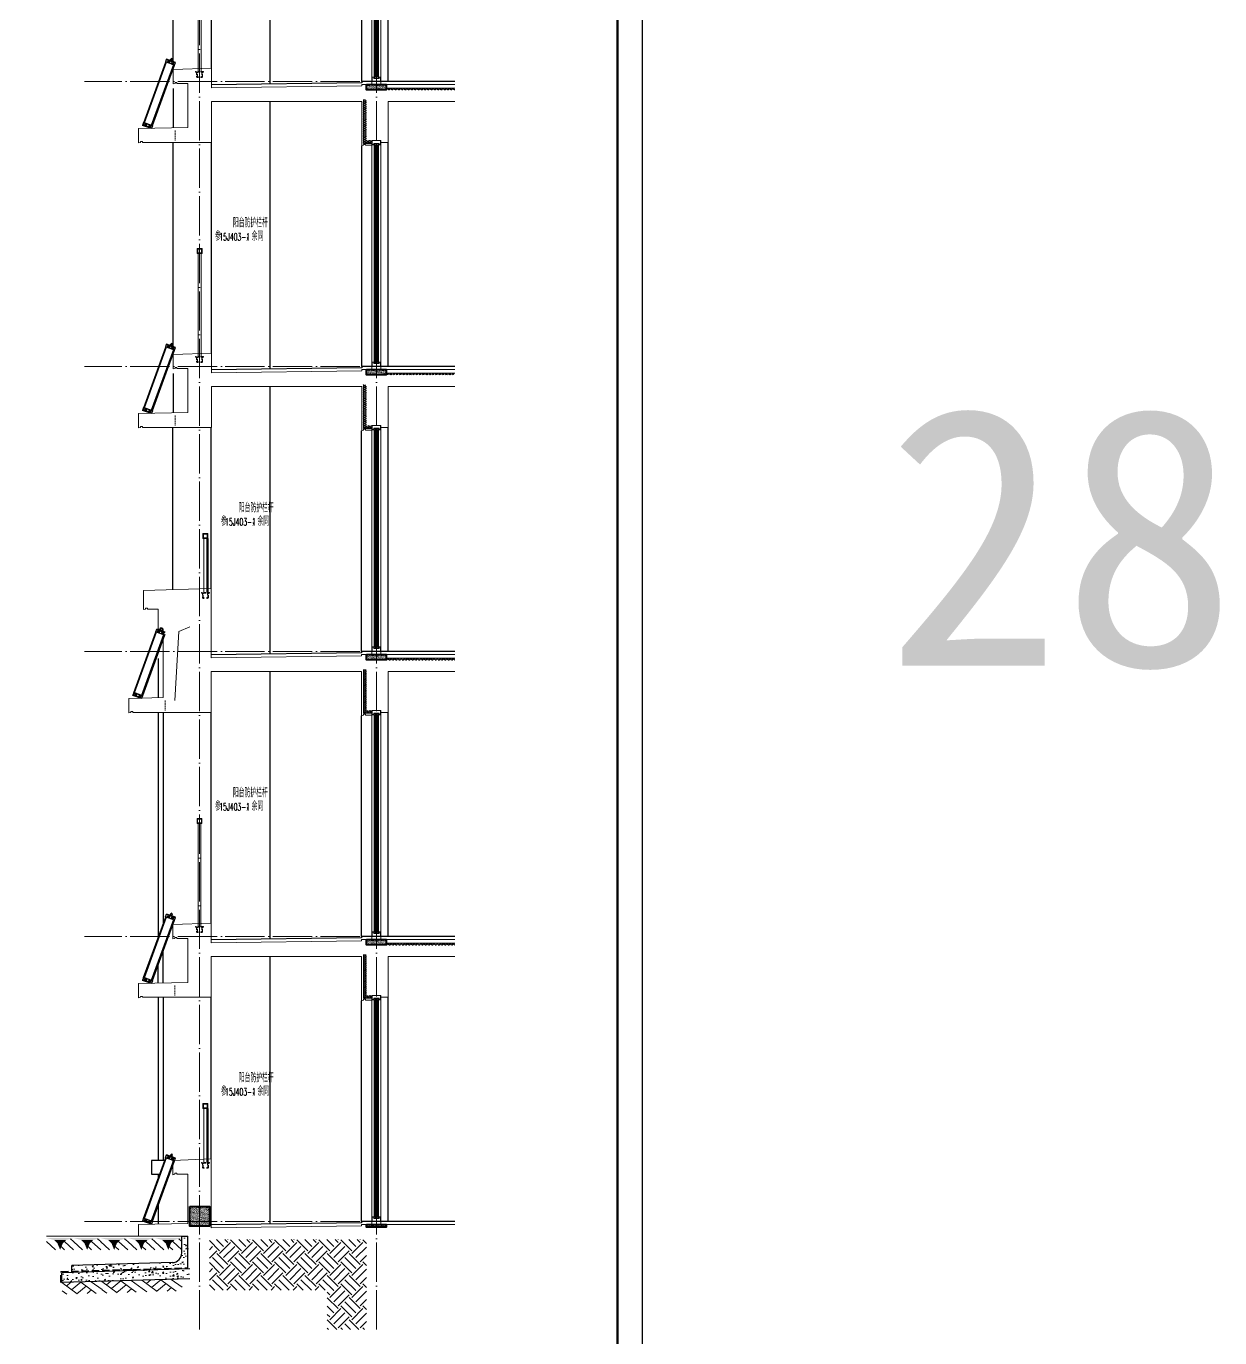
# Model space of a CAD drawing. Extents: x -518115 to 389031, y -231062 to 1628073.
# Drawn here: x 164011 to 176160, y -217589 to -204243 of the extents above; entities that cross this region are included whole.
import ezdxf
from ezdxf.xclip import XClip

# ---------------------------------------------------------------- set-up
doc = ezdxf.new("R2010")
doc.units = 0
doc.header["$LTSCALE"] = 1000
doc.header["$MEASUREMENT"] = 0
doc.header["$XCLIPFRAME"] = 0
doc.linetypes.add('DASH', pattern=[0.35, 0.25, -0.1])
doc.linetypes.add('DOTE', pattern=[2.42, 2, -0.2, 0.02, -0.2])
for name, color, linetype in [('COLUMN', 9, 'Continuous'), ('DIM_SYMB', 3, 'Continuous'), ('PUB_TEXT', 4, 'Continuous'), ('Stair-栏杆', 142, 'Continuous'), ('图框', 140, 'Continuous'), ('实线层', 7, 'Continuous'), ('看线', 251, 'Continuous'), ('立面-看线', 251, 'Continuous')]:
    doc.layers.add(name, color=color, linetype=linetype)
for name, color, linetype, lineweight in [('DOTE', 19, 'DOTE', 9), ('PUB_HATCH', 8, 'Continuous', 9), ('S_WINDOW', 144, 'Continuous', 15), ('WALL', 9, 'Continuous', 40), ('内粉刷', 37, 'Continuous', 9), ('填充', 251, 'Continuous', 5), ('平面-看线', 45, 'Continuous', 15), ('立面-中轮廓线', 213, 'Continuous', 35), ('立面-栏杆', 105, 'Continuous', 15), ('立面-洞口示意', 152, 'Continuous', 13), ('粉刷', 251, 'Continuous', 9), ('细细', 250, 'Continuous', 0)]:
    doc.layers.add(name, color=color, linetype=linetype, lineweight=lineweight)
doc.layers.add('yichutu', color=7, linetype='Continuous', true_color=0xffffff, plot=False)
doc.styles.add('_TCH_DIM', font='SIMPLEX.shx', dxfattribs={"width": 0.7, "bigfont": 'GBCBIG.shx'})
doc.styles.add('C', font='')
doc.styles.get('C').set_extended_font_data('SimHei')
pattern_1 = [(315, (145053.3697, 680712.4302), (-1.76776695, -1.76776695), []), (315, (145054.5482, 680712.4302), (-1.76776695, -1.76776695), [])]
pattern_2 = [(315, (145053.3697, 678374.192), (-1.76776695, -1.76776695), []), (315, (145054.5482, 678374.192), (-1.76776695, -1.76776695), [])]
pattern_3 = [(45, (-699633.9, -90418.95), (0, 224.506403), [158.75, -158.75]), (45, (-699675.99, -90376.86), (0, 224.506403), [158.75, -158.75]), (45, (-699718.08, -90334.76), (0, 224.506403), [158.75, -158.75]), (135, (-699718.08, -90306.7), (-224.506403, 0), [158.75, -158.75]), (135, (-699675.99, -90264.6), (-224.506403, 0), [158.75, -158.75]), (135, (-699633.9, -90222.51), (-224.506403, 0), [158.75, -158.75])]
pattern_4 = [(50, (28072.99, 249033.25), (143.452037, -12.550427), [15, -165]), (355, (28072.99, 249033.25), (-27.750267, 150.438427), [12, -132]), (100.4514, (28084.94, 249032.2), (115.701876, 137.88791), [12.74804, -140.22842]), (46.1842, (28072.99, 249073.25), (213.44821, -33.1038), [22.5, -247.5]), (96.6356, (28090.77, 249070.5), (186.93254, 194.82357), [19.12206, -210.3426]), (351.1842, (28072.99, 249073.25), (186.93239, 194.82372), [18, -198]), (21, (28092.99, 249063.25), (119.38141, -80.52378), [15, -165]), (326, (28092.99, 249063.25), (48.663066, 145.03001), [12, -132]), (71.4514, (28102.93, 249056.54), (168.044526, 64.5061), [12.74804, -140.22842]), (37.5, (28072.986, 249033.25), (2.431971, 66.578771), [0, -130.4, 0, -134, 0, -132.5]), (7.5, (28072.986, 249033.25), (52.613907, 78.882342), [0, -76.4, 0, -127.4, 0, -50.5]), (327.5, (28028.386, 249033.25), (106.764487, -4.510974), [0, -50, 0, -156, 0, -207]), (317.5, (28008.39, 249033.25), (116.637234, 20.020996), [0, -65, 0, -103.6, 0, -147])]

# ---------------------------------------------------------------- blocks, each defined once
blk = doc.blocks.new('GFDDDDRG')
at = {"layer": '图框'}
blk.add_lwpolyline([(923310, -107437), (923310, -159999), (893610, -159999), (893610, -107437)], close=True, dxfattribs=at)
blk.add_lwpolyline([(923310, -107437), (923310, -159999), (893610, -159999), (893610, -107437)], close=True, dxfattribs=at)
at = {"layer": '图框', "const_width": 50}
blk.add_lwpolyline([(894110, -159499), (922810, -159499), (922810, -108687), (894110, -108687)], close=True, dxfattribs=at)
blk = doc.blocks.new('A$C01192DFB')
at = {"layer": '实线层', "color": 5}
for p, q in [((-469, -397), (-244, 220)), ((-468, -397), (-243, 220)), ((-243, 220), (-468, -397)), ((-240, 219), (-465, -398)), ((-240, 219), (-464, -398)), ((-166, 192), (-391, -425)), ((-166, 192), (-390, -425)), ((-382, -428), (-157, 189)), ((-157, 189), (-381, -429)), ((-381, -429), (-156, 189)), ((-245, 221), (-235, 249)), ((-245, 221), (-235, 249)), ((-155, 188), (-245, 221)), ((-147, 211), (-237, 244)), ((-147, 212), (-236, 244)), ((-145, 216), (-235, 249)), ((-145, 217), (-235, 249)), ((-235, 249), (-235, 249)), ((-220, 221), (-219, 224)), ((-218, 219), (-220, 221)), ((-219, 214), (-214, 228)), ((-219, 224), (-216, 224)), ((-215, 219), (-218, 219)), ((-216, 224), (-214, 222)), ((-214, 222), (-215, 219)), ((-196, 238), (-203, 238)), ((-177, 228), (-203, 238)), ((-196, 238), (-189, 258)), ((-196, 238), (-181, 233)), ((-174, 252), (-189, 258)), ((-181, 233), (-174, 252)), ((-181, 233), (-177, 228)), ((-179, 200), (-174, 214)), ((-179, 206), (-178, 209)), ((-177, 204), (-179, 206)), ((-178, 209), (-176, 209)), ((-175, 204), (-177, 204)), ((-176, 209), (-174, 207)), ((-174, 207), (-175, 204)), ((-155, 188), (-145, 217)), ((-155, 188), (-145, 216)), ((-145, 216), (-145, 216)), ((-470, -396), (-480, -424)), ((-469, -397), (-480, -425)), ((-380, -429), (-470, -396)), ((-380, -429), (-468, -397)), ((-480, -424), (-480, -424)), ((-390, -457), (-480, -425)), ((-390, -457), (-480, -425)), ((-388, -453), (-478, -420)), ((-389, -453), (-478, -420)), ((-446, -408), (-451, -422)), ((-450, -413), (-451, -415)), ((-451, -415), (-449, -418)), ((-447, -412), (-450, -413)), ((-449, -418), (-447, -417)), ((-446, -414), (-447, -412)), ((-447, -417), (-446, -414)), ((-407, -429), (-408, -431)), ((-408, -431), (-406, -433)), ((-402, -424), (-407, -438)), ((-404, -428), (-407, -429)), ((-406, -433), (-403, -433)), ((-402, -430), (-404, -428)), ((-403, -433), (-402, -430)), ((-380, -429), (-390, -457)), ((-380, -429), (-390, -457)), ((-390, -457), (-390, -457))]:
    blk.add_line(p, q, dxfattribs=at)
for points in [[(-237, 244), (-237, 244), (-237, 244), (-236, 244), (-236, 244)], [(-147, 211), (-147, 212), (-147, 212), (-147, 212), (-147, 212)], [(-478, -420), (-478, -420), (-478, -420), (-478, -420), (-478, -420)], [(-388, -453), (-388, -453), (-388, -453), (-389, -453), (-389, -453)]]:
    blk.add_lwpolyline(points, dxfattribs=at)
for centre, radius in [((-217, 221), 10), ((-217, 221), 9.5), ((-177, 207), 10), ((-177, 207), 9.5), ((-448, -415), 9.5), ((-448, -415), 10), ((-405, -431), 10), ((-405, -431), 9.5)]:
    blk.add_circle(centre, radius, dxfattribs=at)
for centre, start, end in [((-235, 249), 70, 160), ((-145, 216), 340, 70), ((-480, -424), 160, 250), ((-390, -457), 250, 340)]:
    blk.add_arc(centre, 0.5, start, end, dxfattribs=at)
blk = doc.blocks.new('A$C1D9D50FA')
at = {"layer": '立面-栏杆'}
for p, q in [((-15, 0), (-15, 1050)), ((15, 1050), (15, 0))]:
    blk.add_line(p, q, dxfattribs=at)
at = {"layer": '立面-栏杆', "linetype": 'DASH', "ltscale": 0.1}
for p, q in [((40, 0), (-40, 0)), ((-40, 0), (-40, -7)), ((40, -7), (40, 0)), ((-40, -7), (-30, -7)), ((-30, -7), (-30, -51)), ((-22, -7), (22, -7)), ((-22, -51), (-22, -7)), ((-15, -53), (-21, -53)), ((-21, -60), (-15, -60)), ((-13, -57), (-13, -56)), ((13, -56), (13, -57)), ((21, -53), (15, -53)), ((15, -60), (21, -60)), ((22, -7), (22, -51)), ((30, -7), (40, -7)), ((30, -51), (30, -7))]:
    blk.add_line(p, q, dxfattribs=at)
at = {"layer": '立面-栏杆'}
for points in [[(25, 1100), (-25, 1100), (-25, 1050), (25, 1050)], [(19, 1094), (-19, 1094), (-19, 1056), (19, 1056)]]:
    blk.add_lwpolyline(points, close=True, dxfattribs=at)
at = {"layer": '立面-栏杆', "linetype": 'DASH', "ltscale": 0.1}
for centre, major_axis, start_param, end_param in [((-21, -51), (6.36, 6.36), 2.356194, 3.926991), ((-21, -51), (1.27, 1.27), 2.356194, 3.926991), ((-15, -56), (1.91, 1.91), 5.497787, 7.068583), ((-15, -57), (1.91, 1.91), 3.926991, 5.497787), ((15, -56), (1.91, 1.91), 0.785398, 2.356194), ((17, -55), (3.53, 3.53), 2.748894, 3.534292), ((21, -51), (-6.36, 6.36), 2.356194, 3.926991), ((21, -51), (-1.27, 1.27), 2.356194, 3.926991)]:
    blk.add_ellipse(centre, major_axis=major_axis, ratio=1, start_param=start_param, end_param=end_param, dxfattribs=at)
blk = doc.blocks.new('afzdfsregf')
at = {"layer": '细细'}
h = blk.add_hatch(dxfattribs=at)
h.set_pattern_fill('金属', color=256, style=0)
h.set_pattern_definition(pattern_1)
h.paths.add_polyline_path([(221064, 608914), (221044, 608914), (221044, 608927), (220994, 608927), (220994, 608914), (220974, 608914), (220974, 608959), (221064, 608959)])
h.paths.add_polyline_path([(221046, 608929), (221046, 608916), (221062, 608916), (221062, 608957), (220976, 608957), (220976, 608916), (220992, 608916), (220992, 608929)], flags=16)
h = blk.add_hatch(dxfattribs=at)
h.set_pattern_fill('金属', color=256, style=0)
h.set_pattern_definition(pattern_1)
h.paths.add_polyline_path([(220996, 608925), (220996, 608900), (221008, 608900), (221008, 608910), (221029, 608910), (221029, 608900), (221041, 608900), (221041, 608925)])
h.paths.add_polyline_path([(221039, 608923), (221039, 608902), (221031, 608902), (221031, 608912), (221006, 608912), (221006, 608902), (220998, 608902), (220998, 608923)], flags=16)
h = blk.add_hatch(color=256, dxfattribs=at)
edge = h.paths.add_edge_path()
edge.add_line((221023, 608910), (221023, 608898))
edge.add_arc((221019, 608890), 9.44, 61.5175, 118.4825)
edge.add_line((221014, 608898), (221014, 608910))
edge.add_arc((221019, 608919), 9.44, 241.5175, 298.4825)
h = blk.add_hatch(dxfattribs=at)
h.set_pattern_fill('金属', color=256, style=0)
h.set_pattern_definition(pattern_2)
h.paths.add_polyline_path([(220996, 606692), (220996, 606717), (221008, 606717), (221008, 606707), (221029, 606707), (221029, 606717), (221041, 606717), (221041, 606692)])
h.paths.add_polyline_path([(221039, 606694), (221039, 606715), (221031, 606715), (221031, 606705), (221006, 606705), (221006, 606715), (220998, 606715), (220998, 606694)], flags=16)
h = blk.add_hatch(color=256, dxfattribs=at)
edge = h.paths.add_edge_path()
edge.add_line((221023, 606707), (221023, 606719))
edge.add_arc((221019, 606728), 9.44, 241.5175, 298.4825, ccw=False)
edge.add_line((221014, 606719), (221014, 606707))
edge.add_arc((221019, 606699), 9.44, 61.5175, 118.4825, ccw=False)
h = blk.add_hatch(dxfattribs=at)
h.set_pattern_fill('金属', color=256, style=0)
h.set_pattern_definition(pattern_2)
h.paths.add_polyline_path([(221064, 606704), (221044, 606704), (221044, 606690), (220994, 606690), (220994, 606704), (220974, 606704), (220974, 606659), (221064, 606659)])
h.paths.add_polyline_path([(221046, 606688), (221046, 606702), (221062, 606702), (221062, 606661), (220976, 606661), (220976, 606702), (220992, 606702), (220992, 606688)], flags=16)
at = {"layer": 'S_WINDOW'}
for p, q in [((220974, 606704), (220974, 608914)), ((220996, 606717), (220996, 608900)), ((221041, 606717), (221041, 608900)), ((221064, 606704), (221064, 608914))]:
    blk.add_line(p, q, dxfattribs=at)
for points in [[(220974, 608959), (220974, 608914), (220994, 608914), (220994, 608927), (221044, 608927), (221044, 608914), (221064, 608914), (221064, 608959)], [(220976, 608957), (220976, 608916), (220992, 608916), (220992, 608929), (221046, 608929), (221046, 608916), (221062, 608916), (221062, 608957)], [(220996, 608925), (220996, 608900), (221008, 608900), (221008, 608910), (221029, 608910), (221029, 608900), (221041, 608900), (221041, 608925)], [(220998, 608923), (220998, 608902), (221006, 608902), (221006, 608912), (221031, 608912), (221031, 608902), (221039, 608902), (221039, 608923)], [(220996, 606692), (220996, 606717), (221008, 606717), (221008, 606707), (221029, 606707), (221029, 606717), (221041, 606717), (221041, 606692)], [(220974, 606659), (220974, 606704), (220994, 606704), (220994, 606690), (221044, 606690), (221044, 606704), (221064, 606704), (221064, 606659)], [(220976, 606661), (220976, 606702), (220992, 606702), (220992, 606688), (221046, 606688), (221046, 606702), (221062, 606702), (221062, 606661)], [(220998, 606694), (220998, 606715), (221006, 606715), (221006, 606705), (221031, 606705), (221031, 606715), (221039, 606715), (221039, 606694)]]:
    blk.add_lwpolyline(points, close=True, dxfattribs=at)
at = {"layer": '细细'}
for points in [[(221008, 608900), (221008, 606717)], [(221014, 606719), (221014, 608910)], [(221023, 606719), (221023, 608910)], [(221029, 608900), (221029, 606717)]]:
    blk.add_lwpolyline(points, dxfattribs=at)
for points in [[(221023, 608910), (221023, 608898, 0.253805), (221014, 608898), (221014, 608910, 0.253805)], [(221023, 606707), (221023, 606719, -0.253805), (221014, 606719), (221014, 606707, -0.253805)]]:
    blk.add_lwpolyline(points, format="xyb", close=True, dxfattribs=at)
blk = doc.blocks.new('A$C569B46DE')
at = {"layer": 'PUB_TEXT', "style": '_TCH_DIM'}
for s, height, width, p in [('阳台防护栏杆', 84.4, 0.7, (315, 217)), ('参', 84.4, 0.7, (133, 81)), ('15J403-1', 74.4, 0.494118, (176, 81)), ('，余同', 84.4, 0.7, (446, 81))]:
    blk.add_text(s, height=height, dxfattribs=dict(at, width=width)).set_placement(p)
blk = doc.blocks.new('GDGDGDRGRDGDR')
at = {"layer": '立面-看线'}
h = blk.add_hatch(dxfattribs=at)
h.set_pattern_fill('碎沙', color=256, scale=4)
h.set_pattern_definition([(37.5, (72954.267, -499833.035), (-0.32000626, 9.78826475), [0, -7.7216, 0, -8.636, 0, -8.255]), (7.5, (72954.267, -499833.035), (8.99046566, 14.33650201), [0, -4.1656, 0, -6.9596, 0, -2.667]), (327.5, (72948.0185, -499833.035), (15.819847405, 0.02874369), [0, -2.54, 0, -9.144, 0, -11.938]), (317.5, (72948.019, -499833.035), (15.27112905, 4.45858647), [0, -1.27, 0, -5.9944, 0, -6.858])])
h.paths.add_polyline_path([(874008, -114471), (874208, -114471), (874208, -114416), (874008, -114416)])
h = blk.add_hatch(dxfattribs=at)
h.set_pattern_fill('HONEY', color=256, scale=7)
h.set_pattern_definition([(0, (72854.267, -499833.035), (16.66875, 9.623705), [11.1125, -22.225]), (120, (72854.267, -499833.035), (-16.66874801, 9.62370845), [11.1125, -22.225]), (60, (72854.267, -499833.035), (1.99e-06, 19.24741345), [-22.225, 11.1125])])
h.paths.add_polyline_path([(874906, -114456), (874208, -114456), (874208, -114471), (874906, -114471)])
h = blk.add_hatch(dxfattribs=at)
h.set_pattern_fill('HONEY', color=256, scale=7)
h.set_pattern_definition([(0, (72954.267, -499833.035), (16.66875, 9.623705), [11.1125, -22.225]), (120, (72954.267, -499833.035), (-16.66874801, 9.62370845), [11.1125, -22.225]), (60, (72954.267, -499833.035), (1.99e-06, 19.24741345), [-22.225, 11.1125])])
h.paths.add_polyline_path([(873978, -114571), (874008, -114571), (874008, -114986), (874063, -114986), (874063, -115016), (873978, -115016)])
at = {"layer": 'PUB_HATCH', "color": 215, "true_color": 0xa953a0}
blk.add_line((874208, -114456), (874906, -114456), dxfattribs=at)
blk.add_lwpolyline([(873978, -114571), (873978, -115016), (874063, -115016)], dxfattribs=at)
at = {"layer": 'S_WINDOW'}
blk.add_lwpolyline([(874063, -114386), (874153, -114386), (874153, -114416), (874063, -114416)], close=True, dxfattribs=at)
at = {"layer": 'WALL'}
blk.add_lwpolyline([(874008, -114416), (874208, -114416), (874208, -114471), (874008, -114471)], close=True, dxfattribs=at)
at = {"layer": '内粉刷'}
for points in [[(872428, -114451), (872428, -114251), (872038, -114266), (872038, -114406)], [(872078, -114406), (872188, -114406), (872188, -114856), (871688, -114866)], [(872078, -114406), (872078, -114396), (872058, -114396), (872058, -114406), (872038, -114411), (872038, -114406)], [(874906, -114416), (873958, -114416), (873958, -114431), (872428, -114451)], [(871728, -115006), (872428, -115006), (872428, -114591), (873958, -114591), (873958, -115036)], [(874153, -115006), (874228, -115006), (874228, -114591), (874906, -114591)], [(871688, -115006), (871688, -114866)], [(871728, -115006), (871728, -114996), (871708, -114996), (871708, -115006), (871688, -115011), (871688, -115006)], [(873998, -115036), (873998, -115026), (873978, -115026), (873978, -115036), (873958, -115041), (873958, -115036)], [(873998, -115036), (874063, -115036)]]:
    blk.add_lwpolyline(points, dxfattribs=at)
at = {"layer": '平面-看线', "color": 6, "linetype": 'DASH', "ltscale": 0.07}
blk.add_line((872058, -114886), (872058, -114986), dxfattribs=at)
at = {"layer": '看线', "color": 252}
blk.add_line((873028, -114413), (873028, -111691), dxfattribs=at)
at = {"layer": '看线'}
for p, q in [((872038, -114183), (872038, -112106)), ((872428, -114251), (872428, -112106)), ((874228, -114386), (874228, -112106)), ((873958, -114386), (873958, -112141)), ((872038, -114459), (872038, -114859))]:
    blk.add_line(p, q, dxfattribs=at)
at = {"layer": '看线', "color": 32}
blk.add_lwpolyline([(874906, -114386), (873958, -114386), (873958, -114401), (872428, -114421)], dxfattribs=at)
for name, p in [('afzdfsregf', (653089, -721045)), ('A$C569B46DE', (872333, -113186)), ('A$C1D9D50FA', (872308, -114286)), ('A$C01192DFB', (872208, -114409))]:
    blk.add_blockref(name, p)
blk = doc.blocks.new('A$C3A5F60BE')
at = {"layer": 'Stair-栏杆'}
h = blk.add_hatch(dxfattribs=at)
h.set_pattern_fill('水域', color=5, scale=5)
h.set_pattern_definition([(0, (-542648.838, -108936.119), (0, 10.23622015), [1.2795276, -8.956693]), (26.5650512, (-542647.5587, -108936.119), (10.236220737, 9.4e-08), [1.4305551, -21.458329]), (333.4349488, (-542639.8815, -108935.479), (10.23622078, -4e-09), [1.4305551, -21.458329]), (45, (-542646.279, -108935.479), (0, 10.2362206), [1.80952525, -12.666676]), (135, (-542639.8815, -108935.479), (-10.2362206, 1e-15), [1.80952525, -12.666676]), (26.5650512, (-542644.9996, -108934.1997), (10.236220737, 9.4e-08), [1.4305551, -21.458329]), (333.4349488, (-542642.4406, -108933.56), (10.23622078, -4e-09), [1.4305551, -21.458329]), (0, (-542643.72, -108933.56), (0, 10.23622015), [1.2795276, -8.956693])])
h.paths.add_polyline_path([(15, 0), (25, 0), (25, 550), (15, 550)])
at = {"layer": 'Stair-栏杆', "color": 5}
blk.add_lwpolyline([(25, 550), (25, 550), (25, 0), (25, 0)], close=True, dxfattribs=at)
at = {"layer": '立面-栏杆'}
for p, q in [((-15, 0), (-15, 550)), ((15, 550), (15, 0))]:
    blk.add_line(p, q, dxfattribs=at)
at = {"layer": '立面-栏杆', "linetype": 'DASH', "ltscale": 0.1}
for p, q in [((40, 0), (-40, 0)), ((-40, 0), (-40, -7)), ((40, -7), (40, 0)), ((-40, -7), (-30, -7)), ((-30, -7), (-30, -51)), ((-22, -7), (22, -7)), ((-22, -51), (-22, -7)), ((-15, -53), (-21, -53)), ((-21, -60), (-15, -60)), ((-13, -57), (-13, -56)), ((13, -56), (13, -57)), ((21, -53), (15, -53)), ((15, -60), (21, -60)), ((22, -7), (22, -51)), ((30, -7), (40, -7)), ((30, -51), (30, -7))]:
    blk.add_line(p, q, dxfattribs=at)
at = {"layer": '立面-栏杆'}
for points in [[(25, 600), (-25, 600), (-25, 550), (25, 550)], [(19, 594), (-19, 594), (-19, 556), (19, 556)]]:
    blk.add_lwpolyline(points, close=True, dxfattribs=at)
at = {"layer": '立面-栏杆', "linetype": 'DASH', "ltscale": 0.1}
for centre, major_axis, start_param, end_param in [((-21, -51), (6.36, 6.36), 2.356194, 3.926991), ((-21, -51), (1.27, 1.27), 2.356194, 3.926991), ((-15, -56), (1.91, 1.91), 5.497787, 7.068583), ((-15, -57), (1.91, 1.91), 3.926991, 5.497787), ((15, -56), (1.91, 1.91), 0.785398, 2.356194), ((17, -55), (3.53, 3.53), 2.748894, 3.534292), ((21, -51), (-6.36, 6.36), 2.356194, 3.926991), ((21, -51), (-1.27, 1.27), 2.356194, 3.926991)]:
    blk.add_ellipse(centre, major_axis=major_axis, ratio=1, start_param=start_param, end_param=end_param, dxfattribs=at)
blk = doc.blocks.new('$LinePat$素土夯实')
at = {"color": 0}
for p, q in [((0, -210), (210, 0)), ((120, -300), (420, 0)), ((420, 0), (608, -188)), ((495, -300), (795, 0)), ((615, 0), (705, -90)), ((210, -210), (300, -300)), ((315, -105), (502, -293)), ((705, -300), (795, -210))]:
    blk.add_line(p, q, dxfattribs=at)
blk = doc.blocks.new('$LinePat$自然土壤')
at = {"color": 0}
for p, q in [((0, -90), (71, -19)), ((0, -300), (211, -89)), ((210, -300), (286, -224)), ((420, -300), (630, -90))]:
    blk.add_line(p, q, dxfattribs=at)
for points in [[(0, 0), (630, 0), (168, -45), (462, -45)], [(168, -45), (462, -45), (252, -132), (378, -132)], [(252, -132), (378, -132), (315, -300)]]:
    blk.add_solid(points, dxfattribs=at)
blk = doc.blocks.new('sanshui')
at = {"layer": '粉刷'}
h = blk.add_hatch(dxfattribs=at)
h.set_pattern_fill('混凝土', color=256, scale=20)
h.set_pattern_definition(pattern_4)
edge = h.paths.add_edge_path()
edge.add_line((346318, 427330), (346258, 427330))
edge.add_line((346258, 427330), (346258, 427160))
edge.add_arc((346158, 427160), 100, 271.7184, 360, ccw=False)
edge.add_line((346161, 427060), (345138, 427030))
edge.add_line((345138, 427030), (345138, 426970))
edge.add_line((345138, 426970), (346318, 427005))
edge.add_line((346318, 427005), (346318, 427330))
h = blk.add_hatch(dxfattribs=at)
h.set_pattern_fill('混凝土', color=256, scale=20)
h.set_pattern_definition(pattern_4)
h.paths.add_polyline_path([(346338, 426896), (346338, 426996), (345038, 426957), (345038, 426857)])
at = {"layer": 'COLUMN'}
for p, q in [((346258, 427330), (346318, 427330)), ((346258, 427160), (346258, 427330)), ((346318, 426995), (346318, 427330)), ((346338, 426996), (345038, 426957)), ((345038, 426857), (345038, 426957)), ((346161, 427060), (345138, 427030)), ((345138, 426960), (345138, 427030)), ((346338, 426896), (345038, 426857))]:
    blk.add_line(p, q, dxfattribs=at)
blk.add_arc((346158, 427160), 100, 271.7184, 0, dxfattribs=at)
at = {"layer": '立面-中轮廓线', "linetype": 'DASH', "ltscale": 0.3}
blk.add_lwpolyline([(345028, 426857), (345028, 426966), (346318, 427005)], dxfattribs=at)
at = {"layer": '粉刷'}
blk.add_line((344881, 427330), (346258, 427330), dxfattribs=at)
at = {"layer": '粉刷', "yscale": 0.4, "zscale": 0.4}
for name, p, xscale, rotation in [('$LinePat$自然土壤', (345157, 427310), -0.4369306507241237, 359.9999999999903), ('$LinePat$自然土壤', (345432, 427310), -0.4369306507241237, 359.9999999999903), ('$LinePat$自然土壤', (345707, 427310), -0.4369306507241237, 359.9999999999903), ('$LinePat$自然土壤', (345983, 427310), -0.4369306507241237, 359.9999999999903), ('$LinePat$自然土壤', (346258, 427310), -0.4369306507241237, 359.9999999999903), ('$LinePat$素土夯实', (345444, 426869), -0.5117605352322558, 1.718358001643932), ('$LinePat$素土夯实', (345851, 426881), -0.5117605352322558, 1.718358001643932), ('$LinePat$素土夯实', (346258, 426893), -0.5117605352322558, 1.718358001643932)]:
    blk.add_blockref(name, p, dxfattribs=dict(at, xscale=xscale, rotation=rotation))
blk = doc.blocks.new('yct-1051-594-26275-14850-25-1002.0')
at = {"layer": 'yichutu', "color": 7, "true_color": 0xffffff}
blk.add_lwpolyline([(0, 0), (0, 14850), (26275, 14850), (26275, 0)], close=True, dxfattribs=at)

msp = doc.modelspace()

# ---------------------------------------------------------------- hatches: boundary and pattern name
at = {"layer": '填充'}
h = msp.add_hatch(dxfattribs=at)
h.set_pattern_fill('EARTH', color=250, scale=50, angle=45, style=0)
h.set_pattern_definition(pattern_3)
h.paths.add_polyline_path([(165875.2, -217105), (167475.2, -217105.1), (167475.2, -216590), (165875.2, -216590)])
h = msp.add_hatch(dxfattribs=at)
h.set_pattern_fill('EARTH', color=250, scale=50, angle=45, style=0)
h.set_pattern_definition(pattern_3)
h.paths.add_polyline_path([(167475.2, -217105), (167075.2, -217105), (167075.2, -217505.2), (167475.2, -217505.2)])
at = {"layer": '立面-看线'}
h = msp.add_hatch(dxfattribs=at)
h.set_pattern_fill('碎沙', color=256, scale=4)
h.set_pattern_definition([(37.5, (-633578.0585, -596051.9894), (-0.32000626, 9.78826475), [0, -7.7216, 0, -8.636, 0, -8.255]), (7.5, (-633578.058, -596051.99), (8.99046566, 14.33650201), [0, -4.1656, 0, -6.9596, 0, -2.667]), (327.5, (-633584.307, -596051.9894), (15.819847405, 0.02874369), [0, -2.54, 0, -9.144, 0, -11.938]), (317.5, (-633584.307, -596051.99), (15.27112905, 4.45858647), [0, -1.27, 0, -5.9944, 0, -6.858])])
h.paths.add_polyline_path([(167475.2, -210690), (167675.2, -210690), (167675.2, -210635), (167475.2, -210635)])
h = msp.add_hatch(dxfattribs=at)
h.set_pattern_fill('HONEY', color=256, scale=7)
h.set_pattern_definition([(0, (-633678.0585, -596051.989), (16.66875, 9.623705), [11.1125, -22.225]), (120, (-633678.0585, -596051.989), (-16.66874801, 9.62370845), [11.1125, -22.225]), (60, (-633678.0585, -596051.989), (1.99e-06, 19.24741345), [-22.225, 11.1125])])
h.paths.add_polyline_path([(168373.7, -210675), (167675.2, -210675), (167675.2, -210690), (168373.7, -210690)])
h = msp.add_hatch(dxfattribs=at)
h.set_pattern_fill('HONEY', color=256, scale=7)
h.set_pattern_definition([(0, (-633578.0585, -596051.989), (16.66875, 9.623705), [11.1125, -22.225]), (120, (-633578.0585, -596051.989), (-16.66874801, 9.62370845), [11.1125, -22.225]), (60, (-633578.0585, -596051.989), (1.99e-06, 19.24741345), [-22.225, 11.1125])])
h.paths.add_polyline_path([(167445.2, -210790), (167475.2, -210790), (167475.2, -211205), (167530.2, -211205), (167530.2, -211235), (167445.2, -211235)])
h = msp.add_hatch(dxfattribs=at)
h.set_pattern_fill('碎沙', color=256, scale=4)
h.set_pattern_definition([(37.5, (-633578.0585, -598951.9894), (-0.32000626, 9.78826475), [0, -7.7216, 0, -8.636, 0, -8.255]), (7.5, (-633578.058, -598951.99), (8.99046566, 14.33650201), [0, -4.1656, 0, -6.9596, 0, -2.667]), (327.5, (-633584.307, -598951.9894), (15.819847405, 0.02874369), [0, -2.54, 0, -9.144, 0, -11.938]), (317.5, (-633584.307, -598951.99), (15.27112905, 4.45858647), [0, -1.27, 0, -5.9944, 0, -6.858])])
h.paths.add_polyline_path([(167475.2, -213590), (167675.2, -213590), (167675.2, -213535), (167475.2, -213535)])
h = msp.add_hatch(dxfattribs=at)
h.set_pattern_fill('HONEY', color=256, scale=7)
h.set_pattern_definition([(0, (-633678.0585, -598951.989), (16.66875, 9.623705), [11.1125, -22.225]), (120, (-633678.0585, -598951.989), (-16.66874801, 9.62370845), [11.1125, -22.225]), (60, (-633678.0585, -598951.989), (1.99e-06, 19.24741345), [-22.225, 11.1125])])
h.paths.add_polyline_path([(168373.7, -213575), (167675.2, -213575), (167675.2, -213590), (168373.7, -213590)])
h = msp.add_hatch(dxfattribs=at)
h.set_pattern_fill('HONEY', color=256, scale=7)
h.set_pattern_definition([(0, (-633578.0585, -598951.989), (16.66875, 9.623705), [11.1125, -22.225]), (120, (-633578.0585, -598951.989), (-16.66874801, 9.62370845), [11.1125, -22.225]), (60, (-633578.0585, -598951.989), (1.99e-06, 19.24741345), [-22.225, 11.1125])])
h.paths.add_polyline_path([(167445.2, -213690), (167475.2, -213690), (167475.2, -214105), (167530.2, -214105), (167530.2, -214135), (167445.2, -214135)])
h = msp.add_hatch(dxfattribs=at)
h.set_pattern_fill('碎沙', color=256, scale=4)
h.set_pattern_definition([(37.5, (-635378.0585, -601816.9894), (-0.32000626, 9.78826475), [0, -7.7216, 0, -8.636, 0, -8.255]), (7.5, (-635378.058, -601816.99), (8.99046566, 14.33650201), [0, -4.1656, 0, -6.9596, 0, -2.667]), (327.5, (-635384.307, -601816.9894), (15.819847405, 0.02874369), [0, -2.54, 0, -9.144, 0, -11.938]), (317.5, (-635384.307, -601816.99), (15.27112905, 4.45858647), [0, -1.27, 0, -5.9944, 0, -6.858])])
h.paths.add_polyline_path([(165675.2, -216455), (165875.2, -216455), (165875.2, -216255), (165675.2, -216255)])
h = msp.add_hatch(dxfattribs=at)
h.set_pattern_fill('碎沙', color=256, scale=4)
h.set_pattern_definition([(37.5, (-633578.0585, -601851.9894), (-0.32000626, 9.78826475), [0, -7.7216, 0, -8.636, 0, -8.255]), (7.5, (-633578.058, -601851.99), (8.99046566, 14.33650201), [0, -4.1656, 0, -6.9596, 0, -2.667]), (327.5, (-633584.307, -601851.9894), (15.819847405, 0.02874369), [0, -2.54, 0, -9.144, 0, -11.938]), (317.5, (-633584.307, -601851.99), (15.27112905, 4.45858647), [0, -1.27, 0, -5.9944, 0, -6.858])])
h.paths.add_polyline_path([(167675.2, -216465), (167675.2, -216435), (167475.2, -216435), (167475.2, -216465)])

# ---------------------------------------------------------------- linework, layer by layer
at = {"layer": 'DOTE', "linetype": 'DOTE', "ltscale": 0.2}
for p, q in [((165775.2, -217505), (165775.2, -197905)), ((167575.2, -217505), (167575.2, -197905)), ((168373.7, -204805), (164605, -204805)), ((168373.7, -207705), (164605, -207705)), ((168373.7, -210605), (164605, -210605)), ((168373.7, -213505), (164605, -213505)), ((168373.7, -216405), (164605, -216405))]:
    msp.add_line(p, q, dxfattribs=at)
at = {"layer": 'PUB_HATCH', "color": 215, "true_color": 0xa953a0}
for p, q in [((167675.2, -210675), (168373.7, -210675)), ((167675.2, -213575), (168373.7, -213575))]:
    msp.add_line(p, q, dxfattribs=at)
for points in [[(167445.2, -210790), (167445.2, -211235), (167530.2, -211235)], [(167445.2, -213690), (167445.2, -214135), (167530.2, -214135)]]:
    msp.add_lwpolyline(points, dxfattribs=at)
at = {"layer": 'S_WINDOW'}
for points in [[(167530.2, -210605), (167620.2, -210605), (167620.2, -210635), (167530.2, -210635)], [(167530.2, -213505), (167620.2, -213505), (167620.2, -213535), (167530.2, -213535)], [(167530.2, -216405), (167620.2, -216405), (167620.2, -216435), (167530.2, -216435)]]:
    msp.add_lwpolyline(points, close=True, dxfattribs=at)
at = {"layer": 'WALL'}
for points in [[(167475.2, -210635), (167675.2, -210635), (167675.2, -210690), (167475.2, -210690)], [(167475.2, -213535), (167675.2, -213535), (167675.2, -213590), (167475.2, -213590)], [(165675.2, -216255), (165875.2, -216255), (165875.2, -216455), (165675.2, -216455)], [(167475.2, -216435), (167675.2, -216435), (167675.2, -216465), (167475.2, -216465)]]:
    msp.add_lwpolyline(points, close=True, dxfattribs=at)
at = {"layer": '内粉刷'}
msp.add_line((165055.2, -211085), (165405.2, -211075), dxfattribs=at)
for points in [[(165895.2, -210670), (165895.2, -209965), (165205.2, -209985), (165205.2, -210175)], [(165245.2, -210175), (165245.2, -210165), (165225.2, -210165), (165225.2, -210175), (165205.2, -210180), (165205.2, -210175)], [(165245.2, -210175), (165355.2, -210175), (165355.2, -210375)], [(165395.2, -210375), (165395.2, -210365), (165375.2, -210365), (165375.2, -210375), (165355.2, -210380), (165355.2, -210375)], [(165395.2, -210375), (165405.2, -210375), (165405.2, -211075)], [(168373.7, -210635), (167425.2, -210635), (167425.2, -210650), (165895.2, -210670)], [(165095.2, -211225), (165895.2, -211225), (165895.2, -210810), (167425.2, -210810), (167425.2, -211255)], [(167620.2, -211225), (167695.2, -211225), (167695.2, -210810), (168373.7, -210810)], [(165055.2, -211225), (165055.2, -211085)], [(165095.2, -211225), (165095.2, -211215), (165075.2, -211215), (165075.2, -211225), (165055.2, -211230), (165055.2, -211225)], [(167465.2, -211255), (167465.2, -211245), (167445.2, -211245), (167445.2, -211255), (167425.2, -211260), (167425.2, -211255)], [(167465.2, -211255), (167530.2, -211255)], [(165895.2, -213570), (165895.2, -213370), (165505.2, -213385), (165505.2, -213525)], [(165545.2, -213525), (165655.2, -213525), (165655.2, -213975), (165155.2, -213985)], [(165545.2, -213525), (165545.2, -213515), (165525.2, -213515), (165525.2, -213525), (165505.2, -213530), (165505.2, -213525)], [(168373.7, -213535), (167425.2, -213535), (167425.2, -213550), (165895.2, -213570)], [(165195.2, -214125), (165895.2, -214125), (165895.2, -213710), (167425.2, -213710), (167425.2, -214155)], [(167620.2, -214125), (167695.2, -214125), (167695.2, -213710), (168373.7, -213710)], [(165155.2, -214125), (165155.2, -213985)], [(165195.2, -214125), (165195.2, -214115), (165175.2, -214115), (165175.2, -214125), (165155.2, -214130), (165155.2, -214125)], [(167465.2, -214155), (167465.2, -214145), (167445.2, -214145), (167445.2, -214155), (167425.2, -214160), (167425.2, -214155)], [(167465.2, -214155), (167530.2, -214155)], [(165895.2, -216470), (165895.2, -215770), (165505.2, -215785), (165505.2, -215925)], [(165545.2, -215925), (165655.2, -215925), (165655.2, -216425), (165155.2, -216435)], [(165545.2, -215925), (165545.2, -215915), (165525.2, -215915), (165525.2, -215925), (165505.2, -215930), (165505.2, -215925)], [(165155.2, -216555), (165155.2, -216435)], [(168373.7, -216435), (167425.2, -216435), (167425.2, -216450), (165895.2, -216470)]]:
    msp.add_lwpolyline(points, dxfattribs=at)
at = {"layer": '平面-看线', "color": 6, "linetype": 'DASH', "ltscale": 0.07}
for p, q in [((165425.2, -211105), (165425.2, -211205)), ((165525.2, -214005), (165525.2, -214105))]:
    msp.add_line(p, q, dxfattribs=at)
at = {"layer": '看线', "color": 252}
for p, q in [((166495.2, -210632.2), (166495.2, -207910)), ((165355.2, -210677.5), (165355.2, -211076.5)), ((166495.2, -213532.2), (166495.2, -210810)), ((165355.2, -211225), (165355.2, -213516.6)), ((165405.2, -211225), (165405.2, -213379.2)), ((165405.2, -213980), (165405.2, -213651.1)), ((165355.2, -213981), (165355.2, -213788.5)), ((166495.2, -216432.2), (166495.2, -213710)), ((165355.2, -214125), (165355.2, -215785)), ((165405.2, -214125), (165405.2, -215785))]:
    msp.add_line(p, q, dxfattribs=at)
at = {"layer": '看线'}
for p, q in [((165505.2, -209976.3), (165505.2, -208325)), ((165895.2, -209965), (165895.2, -208325)), ((167695.2, -210605), (167695.2, -208325)), ((167425.2, -210605), (167425.2, -208360)), ((165895.2, -213370), (165895.2, -211225)), ((167425.2, -213505), (167425.2, -211260)), ((167695.2, -213505), (167695.2, -211225)), ((165895.2, -215770), (165895.2, -214125)), ((167425.2, -216405), (167425.2, -214160)), ((167695.2, -216405), (167695.2, -214125))]:
    msp.add_line(p, q, dxfattribs=at)
at = {"layer": '看线', "color": 32}
for points in [[(168373.7, -210605), (167425.2, -210605), (167425.2, -210620), (165895.2, -210640)], [(168373.7, -213505), (167425.2, -213505), (167425.2, -213520), (165895.2, -213540)], [(168373.7, -216405), (167425.2, -216405), (167425.2, -216420), (165895.2, -216440)]]:
    msp.add_lwpolyline(points, dxfattribs=at)
at = {"layer": '看线', "color": 252}
for points in [[(165421.3, -215785), (165285.2, -215785), (165285.2, -215925), (165370.3, -215925)], [(165355.2, -215925), (165355.2, -215966.6)], [(165355.2, -216238.5), (165355.2, -216431)]]:
    msp.add_lwpolyline(points, dxfattribs=at)
at = {"layer": '立面-洞口示意'}
msp.add_lwpolyline([(165525.2, -211105), (165566.2, -210402.9), (165675.2, -210355)], dxfattribs=at)

# ---------------------------------------------------------------- block references
at = {"xscale": 0.5, "yscale": 0.5, "zscale": 0.5}
msp.add_blockref('GFDDDDRG', (-291374.4, -141678.5), dxfattribs=at)
for name, p in [('GDGDGDRGRDGDR', (-706532.3, -90419)), ('GDGDGDRGRDGDR', (-706532.3, -93319)), ('afzdfsregf', (-53443.6, -817263.8)), ('A$C569B46DE', (165860.2, -209405)), ('A$C3A5F60BE', (165835.2, -210005)), ('afzdfsregf', (-53443.6, -820163.8)), ('A$C569B46DE', (165800.2, -212305)), ('A$C1D9D50FA', (165775.2, -213405)), ('A$C01192DFB', (165675.2, -213527.8)), ('afzdfsregf', (-53443.6, -823063.8)), ('A$C569B46DE', (165860.2, -215205)), ('A$C3A5F60BE', (165835.2, -215805)), ('A$C01192DFB', (165675.2, -215977.8)), ('sanshui', (-180662.9, -643884.7))]:
    msp.add_blockref(name, p)
ref = msp.add_blockref('A$C01192DFB', (165575.2, -210627.8))
XClip(ref).set_block_clipping_path([(-499.9999972109, -477.2523620249), (-149.9999999827, 272.7850539306)])
at = {"layer": 'yichutu', "rotation": 270}
msp.add_blockref('yct-1051-594-26275-14850-25-1002.0', (155430.5, -195397), dxfattribs=at)

# ---------------------------------------------------------------- texts
at = {"layer": 'DIM_SYMB', "color": 6, "style": 'C'}
msp.add_text('28', height=2628.69, dxfattribs=at).set_placement((172762.6, -210749.9))

doc.saveas('drawing.dxf')
